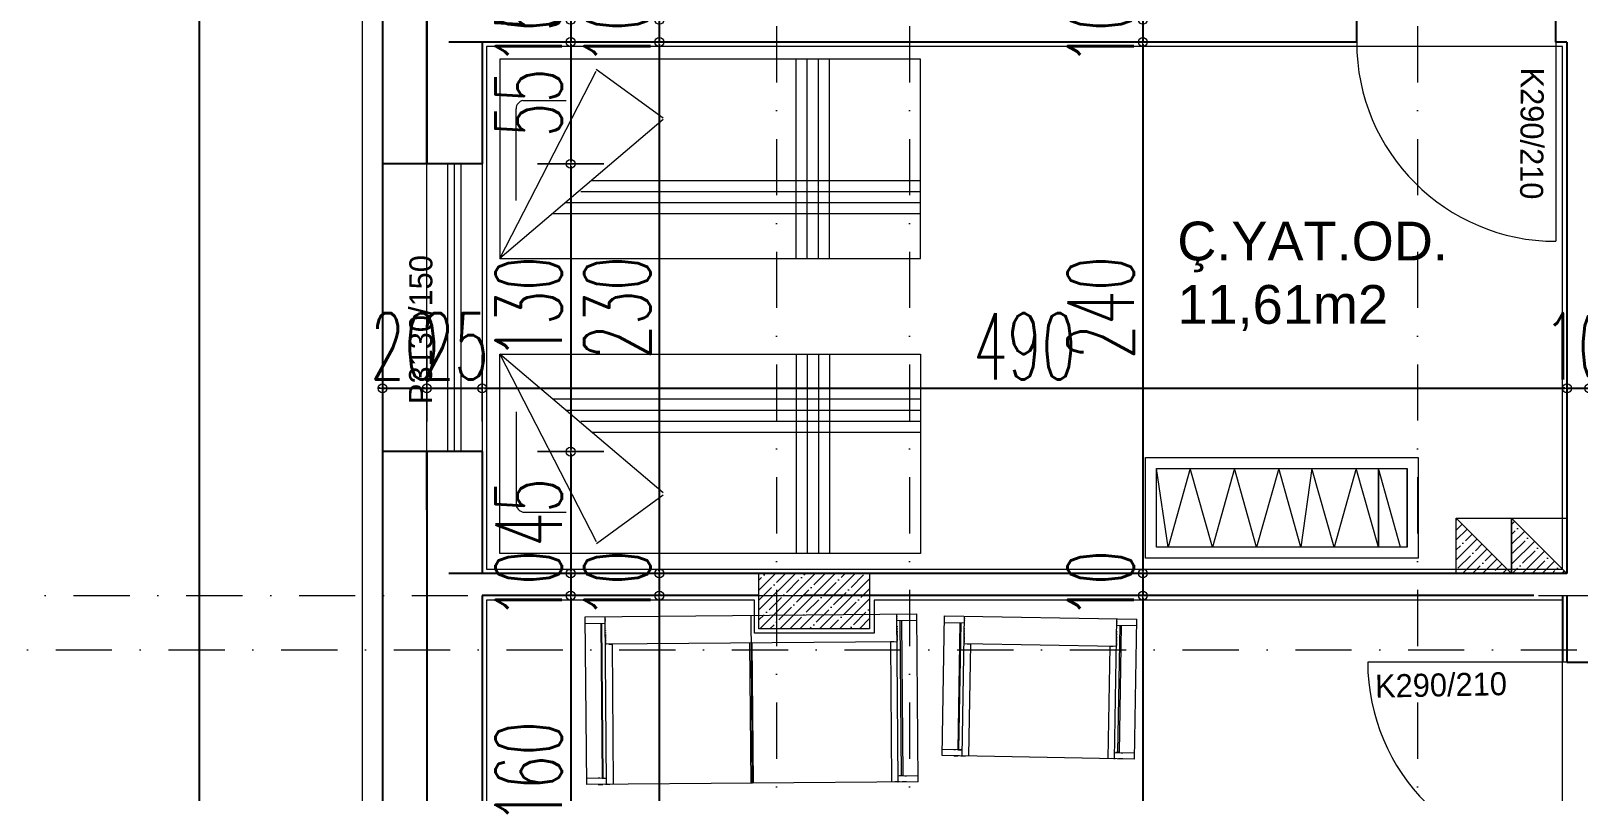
# Model space of a CAD drawing. Header units: millimetres. Extents: x -16104 to 67872, y -88009 to 12107.
# Drawn here: x 14898 to 15597, y -7058 to -6715 of the extents above; entities that cross this region are included whole.
import ezdxf

# ---------------------------------------------------------------- set-up
doc = ezdxf.new("R2010")
doc.units = ezdxf.units.MM
doc.linetypes.add('DASHDOTX2', pattern=[50.8, 25.4, -12.7, 0, -12.7])
doc.layers.get('0').update_dxf_attribs({"color": 241})
for name, color, linetype, lineweight in [('akslar', 144, 'Continuous', 20), ('baca', 46, 'Continuous', 5), ('bacas', 11, 'Continuous', 5), ('duvar', 123, 'Continuous', 25), ('emsal&kolon', 1, 'Continuous', 5), ('kapı', 3, 'Continuous', 5), ('kolon', 1, 'Continuous', 5), ('OLCU', 54, 'Continuous', 13), ('pencere', 5, 'Continuous', 5), ('POZ', 36, 'Continuous', 18), ('SıVA', 40, 'Continuous', 9), ('tefriş', 30, 'Continuous', 5), ('ÖLÇÜ', 252, 'Continuous', 20)]:
    doc.layers.add(name, color=color, linetype=linetype, lineweight=lineweight)
doc.styles.add('DIM', font='Txttw.shx', dxfattribs={"width": 0.6})
doc.styles.add('M2', font='stylu.ttf', dxfattribs={"height": 10})
doc.dimstyles.new('50', dxfattribs={"dimscale": 0, "dimtxt": 30, "dimasz": 1, "dimexe": 0, "dimexo": 2, "dimgap": 4, "dimtad": 1, "dimdec": 0, "dimzin": 0, "dimdsep": 46, "dimtxsty": 'DIM', "dimblk1": 'DOT', "dimblk2": 'DOT', "dimsah": 1, "dimcen": 1.5, "dimdle": 3, "dimse1": 1, "dimse2": 1, "dimclrd": 256, "dimclre": 9, "dimclrt": 256, "dimadec": 0, "dimazin": 0, "dimtfac": 0.24, "dimtdec": 0, "dimtix": 1, "dimtmove": 2, "dimatfit": 3, "dimldrblk": 'DOT', "dimfxl": 0, "dimtolj": 1, "dimtzin": 15, "dimarcsym": 0})

# ---------------------------------------------------------------- blocks, each defined once
blk = doc.blocks.new('NEWBLOCK4')
at = {"layer": 'bacas'}
for p, q in [((-0.8505, 0.5894), (-0.8505, 2.0869)), ((-0.093, 2.0869), (-0.8505, 2.0869)), ((-0.8205, 2.0869), (-0.8205, 1.9969)), ((-0.1205, 1.9969), (-0.1205, 2.0869)), ((-0.1205, 2.0269), (-0.1205, 2.0344)), ((-0.093, 2.0869), (-0.093, 0.5894)), ((-0.093, 2.0344), (-0.093, 2.0144)), ((-0.093, 1.9969), (-0.8505, 1.9969)), ((-0.8405, 1.9969), (-0.838, 1.9969)), ((-0.833, 1.9969), (-0.8305, 1.9969)), ((-0.8205, 2.0169), (-0.1205, 2.0169)), ((-0.1205, 2.0119), (-0.8205, 2.0119)), ((-0.7955, 1.9969), (-0.793, 1.9969)), ((-0.788, 1.9969), (-0.7855, 1.9969)), ((-0.7805, 1.9969), (-0.778, 1.9969)), ((-0.773, 1.9969), (-0.7705, 1.9969)), ((-0.768, 1.9969), (-0.763, 1.9969)), ((-0.7605, 1.9969), (-0.758, 1.9969)), ((-0.7555, 1.9969), (-0.753, 1.9969)), ((-0.7505, 1.9969), (-0.748, 1.9969)), ((-0.7455, 1.9969), (-0.743, 1.9969)), ((-0.7405, 1.9969), (-0.738, 1.9969)), ((-0.7355, 1.9969), (-0.733, 1.9969)), ((-0.7305, 1.9969), (-0.728, 1.9969)), ((-0.7255, 1.9969), (-0.7255, 0.6794)), ((-0.7255, 1.9969), (-0.7255, 1.9944)), ((-0.7255, 1.9819), (-0.7255, 1.9669)), ((-0.7255, 1.9669), (-0.093, 1.9669)), ((-0.1205, 2.0169), (-0.1205, 2.0019)), ((-0.1205, 2.0144), (-0.1205, 2.0119)), ((-0.093, 2.0019), (-0.093, 1.9819)), ((-0.093, 1.9944), (-0.093, 1.9969)), ((-0.8505, 1.3369), (-0.093, 1.3369)), ((-0.093, 1.3425), (-0.7255, 1.3425)), ((-0.093, 1.3319), (-0.7255, 1.3319)), ((-0.7255, 0.6944), (-0.7255, 0.7094)), ((-0.7255, 0.7094), (-0.093, 0.7094)), ((-0.093, 0.6794), (-0.8505, 0.6794)), ((-0.8405, 0.6794), (-0.838, 0.6794)), ((-0.833, 0.6794), (-0.8305, 0.6794)), ((-0.8205, 0.5894), (-0.8205, 0.6794)), ((-0.1205, 0.6644), (-0.8205, 0.6644)), ((-0.8205, 0.6594), (-0.1205, 0.6594)), ((-0.7955, 0.6794), (-0.793, 0.6794)), ((-0.788, 0.6794), (-0.7855, 0.6794)), ((-0.7805, 0.6794), (-0.778, 0.6794)), ((-0.773, 0.6794), (-0.7705, 0.6794)), ((-0.768, 0.6794), (-0.763, 0.6794)), ((-0.7605, 0.6794), (-0.758, 0.6794)), ((-0.7555, 0.6794), (-0.753, 0.6794)), ((-0.7505, 0.6794), (-0.748, 0.6794)), ((-0.7455, 0.6794), (-0.743, 0.6794)), ((-0.7405, 0.6794), (-0.738, 0.6794)), ((-0.7355, 0.6794), (-0.733, 0.6794)), ((-0.7305, 0.6794), (-0.728, 0.6794)), ((-0.7255, 0.6794), (-0.7255, 0.6819)), ((-0.1205, 0.6794), (-0.1205, 0.5894)), ((-0.1205, 0.6594), (-0.1205, 0.6744)), ((-0.1205, 0.6619), (-0.1205, 0.6644)), ((-0.1205, 0.6494), (-0.1205, 0.6419)), ((-0.093, 0.6744), (-0.093, 0.6944)), ((-0.093, 0.6819), (-0.093, 0.6794)), ((-0.093, 0.6419), (-0.093, 0.6619)), ((-0.093, 0.5894), (-0.8505, 0.5894))]:
    blk.add_line(p, q, dxfattribs=at)
blk = doc.blocks.new('tekli.')
at = {"layer": 'bacas'}
for p, q in [((43.44, 0), (-43.44, 0)), ((-43.44, 0), (-43.44, -63.16)), ((-38.19, 0), (-36.19, 0)), ((-34.94, 0), (-32.94, 0)), ((-34.19, 0), (-34.44, 0)), ((-34.44, 0), (-34.44, -63.16)), ((-31.44, -50.66), (-31.44, 0)), ((31.44, -50.66), (31.44, 0)), ((34.94, 0), (32.94, 0)), ((34.19, 0), (34.44, 0)), ((34.44, 0), (34.44, -63.16)), ((38.19, 0), (36.19, 0)), ((43.44, 0), (43.44, -63.16)), ((-34.44, -2.75), (-43.44, -2.75)), ((-37.44, -2.75), (-38.19, -2.75)), ((-36.44, -60.16), (-36.44, -2.75)), ((-36.44, -2.75), (-34.94, -2.75)), ((-36.19, -2.75), (-35.94, -2.75)), ((-35.94, -2.75), (-35.94, -60.16)), ((34.44, -2.75), (43.44, -2.75)), ((36.44, -2.75), (34.94, -2.75)), ((35.94, -2.75), (35.94, -60.16)), ((36.19, -2.75), (35.94, -2.75)), ((36.44, -60.16), (36.44, -2.75)), ((37.44, -2.75), (38.19, -2.75)), ((34.44, -50.66), (-34.44, -50.66)), ((-34.44, -50.66), (-34.19, -50.66)), ((-34.44, -51.16), (-34.44, -50.91)), ((-34.44, -51.66), (-34.44, -51.41)), ((-34.44, -52.16), (-34.44, -51.91)), ((-34.44, -52.66), (-34.44, -52.41)), ((-34.44, -53.16), (-34.44, -52.91)), ((-34.44, -53.66), (-34.44, -53.41)), ((-34.44, -54.16), (-34.44, -53.91)), ((-34.44, -54.91), (-34.44, -54.41)), ((-34.44, -55.41), (-34.44, -55.16)), ((-32.94, -50.66), (-31.44, -50.66)), ((32.94, -50.66), (31.44, -50.66)), ((34.44, -50.66), (34.19, -50.66)), ((34.44, -51.16), (34.44, -50.91)), ((34.44, -51.66), (34.44, -51.41)), ((34.44, -52.16), (34.44, -51.91)), ((34.44, -52.66), (34.44, -52.41)), ((34.44, -53.16), (34.44, -52.91)), ((34.44, -53.66), (34.44, -53.41)), ((34.44, -54.16), (34.44, -53.91)), ((34.44, -54.91), (34.44, -54.41)), ((34.44, -55.41), (34.44, -55.16)), ((-43.44, -60.16), (-34.44, -60.16)), ((-34.44, -56.16), (-34.44, -55.91)), ((-34.44, -56.91), (-34.44, -56.66)), ((-34.44, -57.66), (-34.44, -57.41)), ((-34.44, -61.41), (-34.44, -61.16)), ((-34.44, -62.16), (-34.44, -61.91)), ((34.44, -56.16), (34.44, -55.91)), ((34.44, -56.91), (34.44, -56.66)), ((34.44, -57.66), (34.44, -57.41)), ((43.44, -60.16), (34.44, -60.16)), ((34.44, -61.41), (34.44, -61.16)), ((34.44, -62.16), (34.44, -61.91)), ((-43.44, -63.16), (43.44, -63.16))]:
    blk.add_line(p, q, dxfattribs=at)
blk = doc.blocks.new('cv')
at = {"layer": 'tefriş', "linetype": 'ByBlock'}
for p, q in [((-13586.28, -26708.58), (-13586.28, -26744.07)), ((-13573.28, -26708.58), (-13573.28, -26744.07))]:
    blk.add_line(p, q, dxfattribs=at)
for points in [[(-13591.28, -26703.58), (-13468.02, -26703.58), (-13468.02, -26749.07), (-13591.28, -26749.07)], [(-13586.28, -26708.58), (-13473.02, -26708.58), (-13473.02, -26744.07), (-13586.28, -26744.07)]]:
    blk.add_lwpolyline(points, close=True, dxfattribs=at)
blk.add_lwpolyline([(-13583.28, -26708.58), (-13573.28, -26744.07), (-13573.28, -26708.58), (-13563.28, -26744.07), (-13553.28, -26708.58), (-13543.28, -26744.07), (-13538.28, -26708.58), (-13528.28, -26744.07), (-13518.28, -26708.58), (-13508.28, -26744.07), (-13498.28, -26708.58), (-13488.28, -26744.07), (-13478.28, -26708.58), (-13473.02, -26744.07)], dxfattribs=at)
blk = doc.blocks.new('rec')
at = {"layer": 'tefriş', "linetype": 'ByBlock'}
for p, q in [((21489.37, 4993.97), (21532.87, 4909.34)), ((21563.13, 4931.27), (21489.37, 4993.97)), ((21623.29, 4993.97), (21623.29, 4903.97)), ((21628.29, 4993.97), (21628.29, 4903.97)), ((21633.29, 4993.97), (21633.29, 4903.97)), ((21638.29, 4993.97), (21638.29, 4903.97)), ((21513.18, 4973.72), (21679.37, 4973.72)), ((21519.07, 4968.72), (21679.37, 4968.72)), ((21496.74, 4967.85), (21496.74, 4926.33)), ((21525.99, 4963.72), (21679.37, 4963.72)), ((21530.83, 4958.72), (21679.37, 4958.72)), ((21533, 4908.51), (21563.26, 4930.43)), ((21499.86, 4922.66), (21519.35, 4922.66))]:
    blk.add_line(p, q, dxfattribs=at)
blk.add_lwpolyline([(21489.37, 4993.97), (21679.37, 4993.97), (21679.37, 4903.97), (21489.37, 4903.97), (21489.37, 4993.97)], dxfattribs=at)
blk.add_arc((21500.64, 4926.49), 3.9, 182.33617, 258.52931, dxfattribs=at)
blk = doc.blocks.new('DOT')
for p, q in [((0, 15), (0, -15)), ((-2, 0), (0, 0)), ((2, 0), (0, 0))]:
    blk.add_line(p, q)
blk.add_circle((0, 0), 2)
blk = doc.blocks.new('*D6076')
at = {"layer": 'Defpoints', "color": 0, "transparency": 16777216}
for p in [(15141.71, -6704.56), (15141.71, -6709.56), (15141.71, -6709.56)]:
    blk.add_point(p, dxfattribs=at)
at = {"layer": 'OLCU', "lineweight": -2, "transparency": 16777216}
for p, q in [((15141.71, -6703.56), (15141.71, -6702.56)), ((15141.71, -6704.56), (15141.71, -6709.56)), ((15141.71, -6710.56), (15141.71, -6711.56))]:
    blk.add_line(p, q, dxfattribs=at)
for p, rotation in [((15141.71, -6704.56), 270), ((15141.71, -6709.56), 90)]:
    blk.add_blockref('DOT', p, dxfattribs=dict(at, rotation=rotation))
at = {"layer": 'OLCU', "transparency": 16777216, "insert": (15122.71, -6707.06), "char_height": 30, "attachment_point": 5, "rotation": 90, "style": 'DIM'}
blk.add_mtext('\\A1;5', dxfattribs=at)
blk = doc.blocks.new('*D6077')
at = {"layer": 'Defpoints', "color": 0, "transparency": 16777216}
for p in [(15141.71, -6709.56), (15141.71, -6719.56), (15141.71, -6719.56)]:
    blk.add_point(p, dxfattribs=at)
at = {"layer": 'OLCU', "lineweight": -2, "transparency": 16777216}
for p, q in [((15141.71, -6708.56), (15141.71, -6707.56)), ((15141.71, -6709.56), (15141.71, -6719.56)), ((15141.71, -6720.56), (15141.71, -6721.56))]:
    blk.add_line(p, q, dxfattribs=at)
for p, rotation in [((15141.71, -6709.56), 270), ((15141.71, -6719.56), 90)]:
    blk.add_blockref('DOT', p, dxfattribs=dict(at, rotation=rotation))
at = {"layer": 'OLCU', "transparency": 16777216, "insert": (15122.71, -6714.56), "char_height": 30, "attachment_point": 5, "rotation": 90, "style": 'DIM'}
blk.add_mtext('\\A1;10', dxfattribs=at)
blk = doc.blocks.new('*D6382')
at = {"layer": 'Defpoints', "color": 0, "transparency": 16777216}
for p in [(15101.71, -6719.56), (15101.71, -6774.56), (15141.71, -6774.56)]:
    blk.add_point(p, dxfattribs=at)
at = {"layer": 'OLCU', "lineweight": -2, "transparency": 16777216}
blk.add_line((15141.71, -6720.56), (15141.71, -6773.56), dxfattribs=at)
for p, rotation in [((15141.71, -6719.56), 90), ((15141.71, -6774.56), 270)]:
    blk.add_blockref('DOT', p, dxfattribs=dict(at, rotation=rotation))
at = {"layer": 'OLCU', "transparency": 16777216, "insert": (15122.71, -6747.06), "char_height": 30, "attachment_point": 5, "rotation": 90, "style": 'DIM'}
blk.add_mtext('\\A1;55', dxfattribs=at)
blk = doc.blocks.new('*D6383')
at = {"layer": 'Defpoints', "color": 0, "transparency": 16777216}
for p in [(15101.71, -6774.56), (15101.71, -6904.56), (15141.71, -6904.56)]:
    blk.add_point(p, dxfattribs=at)
at = {"layer": 'OLCU', "lineweight": -2, "transparency": 16777216}
blk.add_line((15141.71, -6775.56), (15141.71, -6903.56), dxfattribs=at)
for p, rotation in [((15141.71, -6774.56), 90), ((15141.71, -6904.56), 270)]:
    blk.add_blockref('DOT', p, dxfattribs=dict(at, rotation=rotation))
at = {"layer": 'OLCU', "transparency": 16777216, "insert": (15122.71, -6839.56), "char_height": 30, "attachment_point": 5, "rotation": 90, "style": 'DIM'}
blk.add_mtext('\\A1;130', dxfattribs=at)
blk = doc.blocks.new('*D6384')
at = {"layer": 'Defpoints', "color": 0, "transparency": 16777216}
for p in [(15101.71, -6904.56), (15101.71, -6959.56), (15141.71, -6959.56)]:
    blk.add_point(p, dxfattribs=at)
at = {"layer": 'OLCU', "lineweight": -2, "transparency": 16777216}
blk.add_line((15141.71, -6905.56), (15141.71, -6958.56), dxfattribs=at)
for p, rotation in [((15141.71, -6904.56), 90), ((15141.71, -6959.56), 270)]:
    blk.add_blockref('DOT', p, dxfattribs=dict(at, rotation=rotation))
at = {"layer": 'OLCU', "transparency": 16777216, "insert": (15122.71, -6932.06), "char_height": 30, "attachment_point": 5, "rotation": 90, "style": 'DIM'}
blk.add_mtext('\\A1;45', dxfattribs=at)
blk = doc.blocks.new('*D6078')
at = {"layer": 'Defpoints', "color": 0, "transparency": 16777216}
for p in [(15141.71, -6959.56), (15141.71, -6969.56), (15141.71, -6969.56)]:
    blk.add_point(p, dxfattribs=at)
at = {"layer": 'OLCU', "lineweight": -2, "transparency": 16777216}
for p, q in [((15141.71, -6958.56), (15141.71, -6957.56)), ((15141.71, -6959.56), (15141.71, -6969.56)), ((15141.71, -6970.56), (15141.71, -6971.56))]:
    blk.add_line(p, q, dxfattribs=at)
for p, rotation in [((15141.71, -6959.56), 270), ((15141.71, -6969.56), 90)]:
    blk.add_blockref('DOT', p, dxfattribs=dict(at, rotation=rotation))
at = {"layer": 'OLCU', "transparency": 16777216, "insert": (15122.71, -6964.56), "char_height": 30, "attachment_point": 5, "rotation": 90, "style": 'DIM'}
blk.add_mtext('\\A1;10', dxfattribs=at)
blk = doc.blocks.new('*D6385')
at = {"layer": 'Defpoints', "color": 0, "transparency": 16777216}
for p in [(15101.71, -6969.56), (15101.71, -7129.31), (15141.71, -7129.31)]:
    blk.add_point(p, dxfattribs=at)
at = {"layer": 'OLCU', "lineweight": -2, "transparency": 16777216}
blk.add_line((15141.71, -6970.56), (15141.71, -7128.31), dxfattribs=at)
for p, rotation in [((15141.71, -6969.56), 90), ((15141.71, -7129.31), 270)]:
    blk.add_blockref('DOT', p, dxfattribs=dict(at, rotation=rotation))
at = {"layer": 'OLCU', "transparency": 16777216, "insert": (15122.71, -7049.44), "char_height": 30, "attachment_point": 5, "rotation": 90, "style": 'DIM'}
blk.add_mtext('\\A1;160', dxfattribs=at)
blk = doc.blocks.new('*D6081')
at = {"layer": 'Defpoints', "color": 0, "transparency": 16777216}
for p in [(15181.71, -6709.56), (15181.71, -6719.56), (15181.71, -6719.56)]:
    blk.add_point(p, dxfattribs=at)
at = {"layer": 'OLCU', "lineweight": -2, "transparency": 16777216}
for p, q in [((15181.71, -6708.56), (15181.71, -6707.56)), ((15181.71, -6709.56), (15181.71, -6719.56)), ((15181.71, -6720.56), (15181.71, -6721.56))]:
    blk.add_line(p, q, dxfattribs=at)
for p, rotation in [((15181.71, -6709.56), 270), ((15181.71, -6719.56), 90)]:
    blk.add_blockref('DOT', p, dxfattribs=dict(at, rotation=rotation))
at = {"layer": 'OLCU', "transparency": 16777216, "insert": (15162.71, -6714.56), "char_height": 30, "attachment_point": 5, "rotation": 90, "style": 'DIM'}
blk.add_mtext('\\A1;10', dxfattribs=at)
blk = doc.blocks.new('*D6082')
at = {"layer": 'Defpoints', "color": 0, "transparency": 16777216}
for p in [(15181.71, -6719.56), (15181.71, -6959.56), (15181.71, -6959.56)]:
    blk.add_point(p, dxfattribs=at)
at = {"layer": 'OLCU', "lineweight": -2, "transparency": 16777216}
blk.add_line((15181.71, -6720.56), (15181.71, -6958.56), dxfattribs=at)
for p, rotation in [((15181.71, -6719.56), 90), ((15181.71, -6959.56), 270)]:
    blk.add_blockref('DOT', p, dxfattribs=dict(at, rotation=rotation))
at = {"layer": 'OLCU', "transparency": 16777216, "insert": (15162.71, -6839.56), "char_height": 30, "attachment_point": 5, "rotation": 90, "style": 'DIM'}
blk.add_mtext('\\A1;230', dxfattribs=at)
blk = doc.blocks.new('*D6083')
at = {"layer": 'Defpoints', "color": 0, "transparency": 16777216}
for p in [(15181.71, -6959.56), (15181.71, -6969.56), (15181.71, -6969.56)]:
    blk.add_point(p, dxfattribs=at)
at = {"layer": 'OLCU', "lineweight": -2, "transparency": 16777216}
for p, q in [((15181.71, -6958.56), (15181.71, -6957.56)), ((15181.71, -6959.56), (15181.71, -6969.56)), ((15181.71, -6970.56), (15181.71, -6971.56))]:
    blk.add_line(p, q, dxfattribs=at)
for p, rotation in [((15181.71, -6959.56), 270), ((15181.71, -6969.56), 90)]:
    blk.add_blockref('DOT', p, dxfattribs=dict(at, rotation=rotation))
at = {"layer": 'OLCU', "transparency": 16777216, "insert": (15162.71, -6964.56), "char_height": 30, "attachment_point": 5, "rotation": 90, "style": 'DIM'}
blk.add_mtext('\\A1;10', dxfattribs=at)
blk = doc.blocks.new('*D6084')
at = {"layer": 'Defpoints', "color": 0, "transparency": 16777216}
for p in [(15181.71, -6969.56), (15181.71, -7419.06), (15181.71, -7419.06)]:
    blk.add_point(p, dxfattribs=at)
at = {"layer": 'OLCU', "lineweight": -2, "transparency": 16777216}
blk.add_line((15181.71, -6970.56), (15181.71, -7418.06), dxfattribs=at)
for p, rotation in [((15181.71, -6969.56), 90), ((15181.71, -7419.06), 270)]:
    blk.add_blockref('DOT', p, dxfattribs=dict(at, rotation=rotation))
at = {"layer": 'OLCU', "transparency": 16777216, "insert": (15162.71, -7194.31), "char_height": 30, "attachment_point": 5, "rotation": 90, "style": 'DIM'}
blk.add_mtext('\\A1;450', dxfattribs=at)
blk = doc.blocks.new('*D6095')
at = {"layer": 'Defpoints', "color": 0, "transparency": 16777216}
for p in [(15400.12, -6709.56), (15400.12, -6719.56), (15400.12, -6719.56)]:
    blk.add_point(p, dxfattribs=at)
at = {"layer": 'OLCU', "lineweight": -2, "transparency": 16777216}
for p, q in [((15400.12, -6708.56), (15400.12, -6707.56)), ((15400.12, -6709.56), (15400.12, -6719.56)), ((15400.12, -6720.56), (15400.12, -6721.56))]:
    blk.add_line(p, q, dxfattribs=at)
for p, rotation in [((15400.12, -6709.56), 270), ((15400.12, -6719.56), 90)]:
    blk.add_blockref('DOT', p, dxfattribs=dict(at, rotation=rotation))
at = {"layer": 'OLCU', "transparency": 16777216, "insert": (15381.12, -6714.56), "char_height": 30, "attachment_point": 5, "rotation": 90, "style": 'DIM'}
blk.add_mtext('\\A1;10', dxfattribs=at)
blk = doc.blocks.new('*D6419')
at = {"layer": 'Defpoints', "color": 0, "transparency": 16777216}
for p in [(15076.71, -6875.94), (15056.71, -6904.56), (15076.71, -6904.56)]:
    blk.add_point(p, dxfattribs=at)
at = {"layer": 'OLCU', "lineweight": -2, "transparency": 16777216}
for p, q in [((15055.71, -6875.94), (15054.71, -6875.94)), ((15056.71, -6875.94), (15076.71, -6875.94)), ((15077.71, -6875.94), (15078.71, -6875.94))]:
    blk.add_line(p, q, dxfattribs=at)
blk.add_blockref('DOT', (15056.71, -6875.94), dxfattribs=at)
at = {"layer": 'OLCU', "lineweight": -2, "transparency": 16777216, "rotation": 180}
blk.add_blockref('DOT', (15076.71, -6875.94), dxfattribs=at)
at = {"layer": 'OLCU', "transparency": 16777216, "insert": (15066.71, -6856.94), "char_height": 30, "attachment_point": 5, "style": 'DIM'}
blk.add_mtext('\\A1;20', dxfattribs=at)
blk = doc.blocks.new('*D6117')
at = {"layer": 'Defpoints', "color": 0, "transparency": 16777216}
for p in [(15076.71, -6875.94), (15101.71, -6875.94), (15101.71, -6875.94)]:
    blk.add_point(p, dxfattribs=at)
at = {"layer": 'OLCU', "lineweight": -2, "transparency": 16777216}
for p, q in [((15075.71, -6875.94), (15074.71, -6875.94)), ((15076.71, -6875.94), (15101.71, -6875.94)), ((15102.71, -6875.94), (15103.71, -6875.94))]:
    blk.add_line(p, q, dxfattribs=at)
blk.add_blockref('DOT', (15076.71, -6875.94), dxfattribs=at)
at = {"layer": 'OLCU', "lineweight": -2, "transparency": 16777216, "rotation": 180}
blk.add_blockref('DOT', (15101.71, -6875.94), dxfattribs=at)
at = {"layer": 'OLCU', "transparency": 16777216, "insert": (15089.21, -6856.94), "char_height": 30, "attachment_point": 5, "style": 'DIM'}
blk.add_mtext('\\A1;25', dxfattribs=at)
blk = doc.blocks.new('*D6118')
at = {"layer": 'Defpoints', "color": 0, "transparency": 16777216}
for p in [(15101.71, -6875.94), (15591.71, -6875.94), (15591.71, -6875.94)]:
    blk.add_point(p, dxfattribs=at)
at = {"layer": 'OLCU', "lineweight": -2, "transparency": 16777216}
blk.add_line((15102.71, -6875.94), (15590.71, -6875.94), dxfattribs=at)
at = {"layer": 'OLCU', "lineweight": -2, "transparency": 16777216, "rotation": 180}
blk.add_blockref('DOT', (15101.71, -6875.94), dxfattribs=at)
at = {"layer": 'OLCU', "lineweight": -2, "transparency": 16777216}
blk.add_blockref('DOT', (15591.71, -6875.94), dxfattribs=at)
at = {"layer": 'OLCU', "transparency": 16777216, "insert": (15346.71, -6856.94), "char_height": 30, "attachment_point": 5, "style": 'DIM'}
blk.add_mtext('\\A1;490', dxfattribs=at)
blk = doc.blocks.new('*D6119')
at = {"layer": 'Defpoints', "color": 0, "transparency": 16777216}
for p in [(15591.71, -6875.94), (15601.71, -6875.94), (15601.71, -6875.94)]:
    blk.add_point(p, dxfattribs=at)
at = {"layer": 'OLCU', "lineweight": -2, "transparency": 16777216}
for p, q in [((15590.71, -6875.94), (15589.71, -6875.94)), ((15591.71, -6875.94), (15601.71, -6875.94)), ((15602.71, -6875.94), (15603.71, -6875.94))]:
    blk.add_line(p, q, dxfattribs=at)
blk.add_blockref('DOT', (15591.71, -6875.94), dxfattribs=at)
at = {"layer": 'OLCU', "lineweight": -2, "transparency": 16777216, "rotation": 180}
blk.add_blockref('DOT', (15601.71, -6875.94), dxfattribs=at)
at = {"layer": 'OLCU', "transparency": 16777216, "insert": (15596.71, -6856.94), "char_height": 30, "attachment_point": 5, "style": 'DIM'}
blk.add_mtext('\\A1;10', dxfattribs=at)
blk = doc.blocks.new('*D6349')
at = {"layer": 'Defpoints', "color": 0, "transparency": 16777216}
for p in [(14974, -6589.56), (15076.71, -6589.56), (15076.71, -7594.06)]:
    blk.add_point(p, dxfattribs=at)
at = {"layer": 'OLCU', "lineweight": -2, "transparency": 16777216}
blk.add_line((14974, -7593.06), (14974, -6590.56), dxfattribs=at)
for p, rotation in [((14974, -6589.56), 90), ((14974, -7594.06), 270)]:
    blk.add_blockref('DOT', p, dxfattribs=dict(at, rotation=rotation))
at = {"layer": 'OLCU', "transparency": 16777216, "insert": (14955, -7091.81), "char_height": 30, "attachment_point": 5, "rotation": 90, "style": 'DIM'}
blk.add_mtext('\\A1;1005', dxfattribs=at)
blk = doc.blocks.new('*D6330')
at = {"layer": 'Defpoints', "color": 0, "transparency": 16777216}
for p in [(15400.12, -6719.56), (15400.12, -6959.56), (15400.12, -6959.56)]:
    blk.add_point(p, dxfattribs=at)
at = {"layer": 'OLCU', "lineweight": -2, "transparency": 16777216}
blk.add_line((15400.12, -6720.56), (15400.12, -6958.56), dxfattribs=at)
for p, rotation in [((15400.12, -6719.56), 90), ((15400.12, -6959.56), 270)]:
    blk.add_blockref('DOT', p, dxfattribs=dict(at, rotation=rotation))
at = {"layer": 'OLCU', "transparency": 16777216, "insert": (15381.12, -6839.56), "char_height": 30, "attachment_point": 5, "rotation": 90, "style": 'DIM'}
blk.add_mtext('\\A1;240', dxfattribs=at)
blk = doc.blocks.new('*D6331')
at = {"layer": 'Defpoints', "color": 0, "transparency": 16777216}
for p in [(15400.12, -6959.56), (15400.12, -6969.56), (15400.12, -6969.56)]:
    blk.add_point(p, dxfattribs=at)
at = {"layer": 'OLCU', "lineweight": -2, "transparency": 16777216}
for p, q in [((15400.12, -6958.56), (15400.12, -6957.56)), ((15400.12, -6959.56), (15400.12, -6969.56)), ((15400.12, -6970.56), (15400.12, -6971.56))]:
    blk.add_line(p, q, dxfattribs=at)
for p, rotation in [((15400.12, -6959.56), 270), ((15400.12, -6969.56), 90)]:
    blk.add_blockref('DOT', p, dxfattribs=dict(at, rotation=rotation))
at = {"layer": 'OLCU', "transparency": 16777216, "insert": (15381.12, -6964.56), "char_height": 30, "attachment_point": 5, "rotation": 90, "style": 'DIM'}
blk.add_mtext('\\A1;10', dxfattribs=at)
blk = doc.blocks.new('*D6332')
at = {"layer": 'Defpoints', "color": 0, "transparency": 16777216}
for p in [(15400.12, -6969.56), (15400.12, -7569.06), (15400.12, -7569.06)]:
    blk.add_point(p, dxfattribs=at)
at = {"layer": 'OLCU', "lineweight": -2, "transparency": 16777216}
blk.add_line((15400.12, -6970.56), (15400.12, -7568.06), dxfattribs=at)
for p, rotation in [((15400.12, -6969.56), 90), ((15400.12, -7569.06), 270)]:
    blk.add_blockref('DOT', p, dxfattribs=dict(at, rotation=rotation))
at = {"layer": 'OLCU', "transparency": 16777216, "insert": (15381.12, -7269.31), "char_height": 30, "attachment_point": 5, "rotation": 90, "style": 'DIM'}
blk.add_mtext('\\A1;600', dxfattribs=at)

msp = doc.modelspace()

# ---------------------------------------------------------------- hatches: boundary and pattern name
at = {"layer": 'kolon'}
h = msp.add_hatch(dxfattribs=at)
h.set_pattern_fill('ANSI35,_O', color=256)
h.set_pattern_definition([(45, (10553.689, -10930.656), (-4.490128, 4.490128), []), (45, (10558.179, -10930.656), (-4.490128, 4.490128), [7.9375, -1.5875, 0, -1.5875])])
h.paths.add_polyline_path([(15276.71, -6984.56), (15276.71, -6959.56), (15226.71, -6959.56), (15226.71, -6984.56)])
at = {"layer": 'ÖLÇÜ'}
h = msp.add_hatch(dxfattribs=at)
h.set_pattern_fill('ANSI35,_O', color=256)
h.set_pattern_definition([(45, (-15.838, 32421.2484), (-4.4901281, 4.4901281), []), (45, (-11.348, 32421.2484), (-4.4901281, 4.4901281), [7.9375, -1.5875, 0, -1.5875])])
h.paths.add_polyline_path([(15541.71, -6934.56), (15541.71, -6936.56), (15543.71, -6936.56)])
h.paths.add_polyline_path([(15543.71, -6936.56), (15541.71, -6936.56), (15541.71, -6959.06), (15566.21, -6959.06)])
h.paths.add_polyline_path([(15566.21, -6959.06), (15541.71, -6959.06), (15541.71, -6959.56), (15566.71, -6959.56)])
h.paths.add_polyline_path([(15568.71, -6936.56), (15566.71, -6936.56), (15566.71, -6959.06), (15589.71, -6959.06), (15589.71, -6957.56)])
h.paths.add_polyline_path([(15566.71, -6934.56), (15566.71, -6936.56), (15568.71, -6936.56)])
h.paths.add_polyline_path([(15589.71, -6959.06), (15566.71, -6959.06), (15566.71, -6959.56), (15589.71, -6959.56)])
h.paths.add_polyline_path([(15591.21, -6959.06), (15589.71, -6959.06), (15589.71, -6959.56), (15591.71, -6959.56)])
h.paths.add_polyline_path([(15589.71, -6957.56), (15589.71, -6959.06), (15591.21, -6959.06)])

# ---------------------------------------------------------------- linework, layer by layer
at = {"layer": 'akslar', "linetype": 'DASHDOTX2'}
for p, q in [((15234.67, -5134.56), (15234.67, -7944.06)), ((15294.71, -5134.56), (15294.71, -7944.06)), ((15524.21, -5134.56), (15524.21, -7944.06)), ((14102.79, -6969.56), (17152.79, -6969.56)), ((14094.71, -6994.06), (17144.71, -6994.06))]:
    msp.add_line(p, q, dxfattribs=at)
at = {"layer": 'baca'}
for points in [[(15541.71, -6934.56), (15566.71, -6934.56), (15566.71, -6959.56), (15541.71, -6959.56), (15541.71, -6934.56), (15566.71, -6959.56)], [(15566.71, -6934.56), (15591.71, -6934.56), (15591.71, -6959.56), (15566.71, -6959.56), (15566.71, -6934.56), (15591.71, -6959.56)]]:
    msp.add_lwpolyline(points, dxfattribs=at)
at = {"layer": 'duvar'}
for p, q in [((15056.71, -6654.56), (15056.71, -7259.31)), ((15056.71, -6704.56), (15056.71, -6774.56)), ((15076.71, -6774.56), (15076.71, -6704.56)), ((15076.71, -6704.56), (15076.71, -6774.56)), ((15076.71, -6704.56), (15076.71, -6774.56)), ((15496.71, -6719.56), (15496.71, -6709.56)), ((15586.71, -6719.56), (15586.71, -6709.56)), ((15496.71, -6719.56), (15086.71, -6719.56)), ((15101.71, -6719.56), (15101.71, -6774.56)), ((15591.71, -6719.56), (15586.71, -6719.56)), ((15591.71, -6719.56), (15591.71, -6959.56)), ((15101.71, -6774.56), (15056.71, -6774.56)), ((15056.71, -6904.56), (15056.71, -7129.31)), ((15101.71, -6904.56), (15056.71, -6904.56)), ((15076.71, -6930.81), (15076.71, -6904.56)), ((15076.71, -6904.56), (15076.71, -6930.81)), ((15076.71, -6904.56), (15076.71, -7129.31)), ((15101.71, -6904.56), (15101.71, -6959.56)), ((15101.71, -6904.56), (15101.71, -6959.56)), ((15076.71, -6930.81), (15076.71, -7060.81)), ((15101.71, -6939.56), (15101.71, -6959.56)), ((15591.71, -6959.56), (15086.71, -6959.56)), ((15226.71, -6969.56), (15101.71, -6969.56)), ((15101.71, -6969.56), (15101.71, -7129.31)), ((15576.71, -6969.56), (15246.71, -6969.56)), ((15589.71, -6969.56), (15589.71, -6999.56)), ((15591.71, -6969.56), (15591.71, -6999.56)), ((15591.71, -6999.56), (15601.71, -6999.56))]:
    msp.add_line(p, q, dxfattribs=at)
at = {"layer": 'emsal&kolon'}
msp.add_lwpolyline([(15226.71, -6984.56), (15226.71, -6959.56), (15276.71, -6959.56), (15276.71, -6984.56), (15226.71, -6984.56)], dxfattribs=at)
at = {"layer": 'kapı'}
for p, q in [((15586.71, -6719.56), (15586.71, -6809.56)), ((15591.71, -6999.56), (15501.71, -6999.56))]:
    msp.add_line(p, q, dxfattribs=at)
for centre in [(15586.71, -6719.56), (15591.71, -6999.56)]:
    msp.add_arc(centre, 90, 180, 270, dxfattribs=at)
at = {"layer": 'pencere'}
for p, q in [((15076.71, -6904.56), (15076.71, -6774.56)), ((15086.21, -6904.56), (15086.21, -6774.56)), ((15089.21, -6904.56), (15089.21, -6774.56)), ((15092.21, -6904.56), (15092.21, -6774.56)), ((15101.71, -6774.56), (15101.71, -6904.56))]:
    msp.add_line(p, q, dxfattribs=at)
at = {"layer": 'SıVA'}
for points in [[(16184.71, -6842.56), (16184.71, -7357.06), (16049.71, -7357.06), (16049.71, -7617.06), (15267.71, -7617.06), (15267.71, -7447.06), (15047.71, -7447.06), (15047.71, -6592.56), (14585.71, -6592.56), (14585.71, -6077.87), (14415.71, -6077.87), (14415.71, -5625.56), (14705.71, -5625.56), (14705.71, -5455.56), (16527.71, -5455.56), (16527.71, -5625.56), (16817.71, -5625.56), (16817.71, -6077.87), (16647.71, -6077.87), (16647.71, -6572.56), (16487.71, -6572.56), (16487.71, -6842.56)], [(15511.71, -6721.56), (15103.71, -6721.56), (15103.71, -6957.56), (15589.71, -6957.56), (15589.71, -6721.56)], [(15303.71, -7567.06), (15589.71, -7567.06), (15589.71, -7089.56), (15589.71, -6971.56), (15278.71, -6971.56), (15278.71, -6986.56), (15224.71, -6986.56), (15224.71, -6971.56), (15103.71, -6971.56), (15103.71, -7129.31), (15103.71, -7417.06), (15224.71, -7417.06), (15224.71, -7407.06), (15263.71, -7407.06), (15263.71, -7417.06), (15303.71, -7417.06)]]:
    msp.add_lwpolyline(points, close=True, dxfattribs=at)
at = {"layer": 'tefriş', "linetype": 'ByBlock'}
for p, q in [((15243.57, -6817.3), (15243.57, -6727.3)), ((15248.57, -6817.3), (15248.57, -6727.3)), ((15253.57, -6817.3), (15253.57, -6727.3)), ((15258.57, -6817.3), (15258.57, -6727.3)), ((15109.64, -6817.3), (15153.14, -6732.67)), ((15153.27, -6731.84), (15183.54, -6753.77)), ((15117.02, -6791.18), (15117.02, -6749.66)), ((15120.14, -6746), (15139.62, -6746)), ((15183.41, -6754.6), (15109.64, -6817.3)), ((15151.11, -6782.06), (15299.64, -6782.06)), ((15139.34, -6792.06), (15299.64, -6792.06)), ((15146.27, -6787.06), (15299.64, -6787.06)), ((15133.46, -6797.06), (15299.64, -6797.06))]:
    msp.add_line(p, q, dxfattribs=at)
msp.add_lwpolyline([(15109.64, -6817.3), (15299.64, -6817.3), (15299.64, -6727.3), (15109.64, -6727.3), (15109.64, -6817.3)], dxfattribs=at)
msp.add_arc((15120.91, -6749.82), 3.9, 101.47069, 177.66383, dxfattribs=at)

# ---------------------------------------------------------------- block references
at = {"layer": 'duvar'}
msp.add_blockref('rec', (-6379.72, -11854.48), dxfattribs=at)
at = {"layer": 'tefriş', "rotation": 180}
msp.add_blockref('cv', (1933.24, -33656.28), dxfattribs=at)
at = {"layer": 'tefriş', "xscale": 99.99999999999761, "yscale": 99.99999999999761, "zscale": 99.99999999999761, "rotation": 270.4785116298202}
msp.add_blockref('NEWBLOCK4', (15090.07, -7064.66), dxfattribs=at)
at = {"layer": 'tefriş', "xscale": -1, "rotation": 178.9850771958462}
msp.add_blockref('tekli.', (15352.88, -7042.6), dxfattribs=at)

# ---------------------------------------------------------------- texts
at = {"layer": 'emsal&kolon', "char_height": 17.5, "width": 1076.8413, "attachment_point": 9}
for s, insert in [('{\\fArial|b0|i0|c162|p34;Ç.YAT.OD.}', (15537.92, -6823.58)), ('{\\fArial|b0|i0|c162|p34;11,61m2}', (15510.87, -6850.07))]:
    msp.add_mtext(s, dxfattribs=dict(at, insert=insert))
at = {"layer": 'POZ', "style": 'M2', "flags": 4}
for tag, p, rotation in [('K290/210', (15570.88, -6731.06), 269.63996), ('P3130/150', (15079.05, -6883.08), 89.83596), ('K290/210', (15505.14, -7015.68), 1.13919)]:
    msp.add_attdef(tag, p, 'K1 80/210', height=10.4, rotation=rotation, dxfattribs=at)

# ---------------------------------------------------------------- dimensions: what is measured, and where the dimension line sits
at = {"layer": 'OLCU'}
dim = msp.add_aligned_dim(p1=(15076.70643821, -7594.06011155), p2=(15076.70643821, -6589.56011155), distance=102.70769654, dimstyle='50', override={"dimscale": 1}, dxfattribs=at)
dim.commit()
dim.dimension.update_dxf_attribs({"geometry": '*D6349', "text_midpoint": (14954.99874167, -7091.81011155)})
for base, p1, p2, picture, middle in [((15141.71, -6719.56), (15141.71, -6709.56), (15141.71, -6719.56), '*D6077', (15122.71, -6714.56)), ((15181.71, -6719.56), (15181.71, -6709.56), (15181.71, -6719.56), '*D6081', (15162.71, -6714.56)), ((15400.12, -6719.56), (15400.12, -6709.56), (15400.12, -6719.56), '*D6095', (15381.12, -6714.56)), ((15141.71, -6709.56), (15141.71, -6704.56), (15141.71, -6709.56), '*D6076', (15122.71, -6707.06)), ((15141.71, -6774.56), (15101.71, -6719.56), (15101.71, -6774.56), '*D6382', (15122.71, -6747.06)), ((15400.12, -6959.56), (15400.12, -6719.56), (15400.12, -6959.56), '*D6330', (15381.12, -6839.56)), ((15141.71, -6904.56), (15101.71, -6774.56), (15101.71, -6904.56), '*D6383', (15122.71, -6839.56)), ((15141.71, -6969.56), (15141.71, -6959.56), (15141.71, -6969.56), '*D6078', (15122.71, -6964.56)), ((15181.71, -6969.56), (15181.71, -6959.56), (15181.71, -6969.56), '*D6083', (15162.71, -6964.56)), ((15400.12, -6969.56), (15400.12, -6959.56), (15400.12, -6969.56), '*D6331', (15381.12, -6964.56)), ((15141.71, -7129.31), (15101.71, -6969.56), (15101.71, -7129.31), '*D6385', (15122.71, -7049.44)), ((15181.70643821, -7419.06011155), (15181.70643821, -6969.56011155), (15181.70643821, -7419.06011155), '*D6084', (15162.70643821, -7194.31011155)), ((15400.12448731, -7569.06011155), (15400.12448731, -6969.56011155), (15400.12448731, -7569.06011155), '*D6332', (15381.12448731, -7269.31011155))]:
    dim = msp.add_linear_dim(base=base, p1=p1, p2=p2, angle=90, dimstyle='50', override={"dimscale": 1}, dxfattribs=at)
    dim.commit()
    dim.dimension.update_dxf_attribs({"geometry": picture, "text_midpoint": middle})
for base, p1, p2, text, picture, middle in [((15181.71, -6959.56), (15181.71, -6719.56), (15181.71, -6959.56), '230', '*D6082', (15162.71, -6839.56)), ((15141.71, -6959.56), (15101.71, -6904.56), (15101.71, -6959.56), '45', '*D6384', (15122.71, -6932.06))]:
    dim = msp.add_linear_dim(base=base, p1=p1, p2=p2, angle=90, text=text, dimstyle='50', override={"dimscale": 1}, dxfattribs=at)
    dim.commit()
    dim.dimension.update_dxf_attribs({"geometry": picture, "text_midpoint": middle})
for base, p1, p2, picture, middle in [((15076.71, -6875.94), (15056.71, -6904.56), (15076.71, -6904.56), '*D6419', (15066.71, -6856.94)), ((15101.71, -6875.94), (15076.71, -6875.94), (15101.71, -6875.94), '*D6117', (15089.21, -6856.94)), ((15591.71, -6875.94), (15101.71, -6875.94), (15591.71, -6875.94), '*D6118', (15346.71, -6856.94)), ((15601.71, -6875.94), (15591.71, -6875.94), (15601.71, -6875.94), '*D6119', (15596.71, -6856.94))]:
    dim = msp.add_linear_dim(base=base, p1=p1, p2=p2, dimstyle='50', override={"dimscale": 1}, dxfattribs=at)
    dim.commit()
    dim.dimension.update_dxf_attribs({"geometry": picture, "text_midpoint": middle})

doc.saveas('drawing.dxf')
